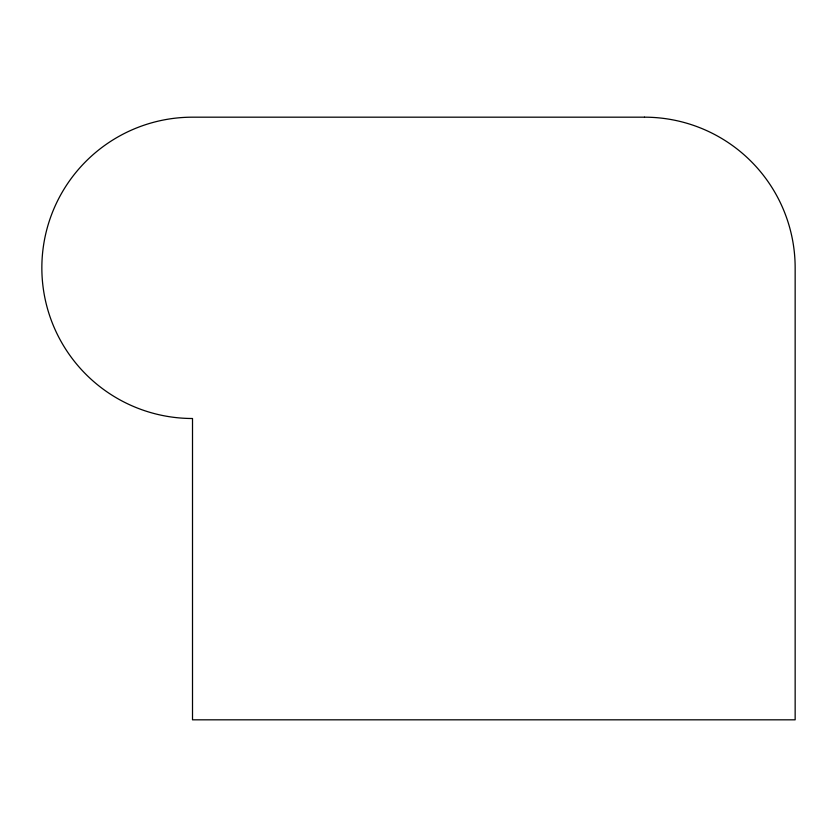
<?xml version="1.0" encoding="UTF-8"?>
<svg xmlns="http://www.w3.org/2000/svg" width="837" height="837" viewBox="0 0 837 837"><rect width="100%" height="100%" fill="white"/><g stroke="black" fill="none" stroke-linecap="round" stroke-linejoin="round"><path stroke-width="1.26" d="M644.49 117.18L192.51 117.18A150.66 150.66 0 0 0 41.85 267.84A150.66 150.66 0 0 0 192.51 418.5L192.51 719.82L795.15 719.82L795.15 267.84A150.66 150.66 0 0 0 644.49 117.18"/></g></svg>
